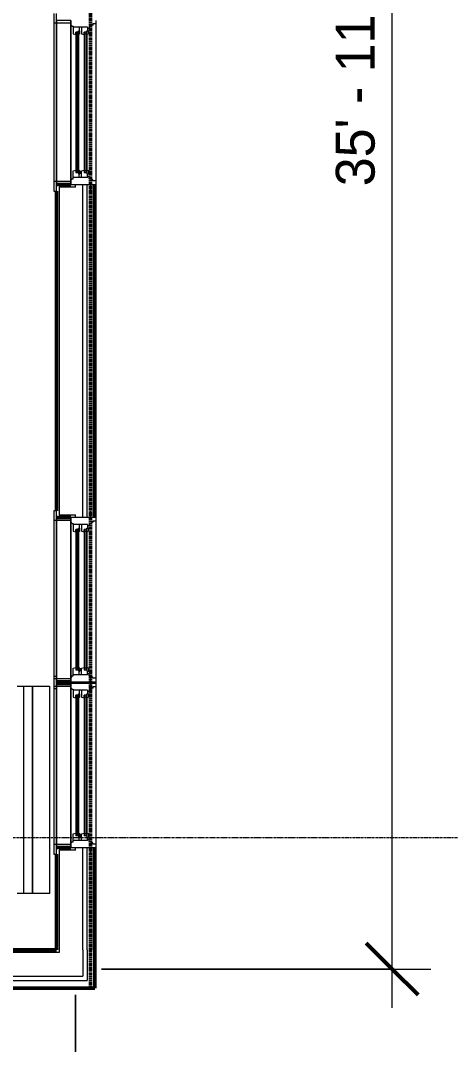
# Model space of a CAD drawing. Header units: inches. Extents: x -4217 to -1814, y 9706 to 12425.
# Drawn here: x -2085.1 to -1985.5, y 11234.3 to 11471.6 of the extents above; entities that cross this region are included whole.
import ezdxf

# ---------------------------------------------------------------- set-up
doc = ezdxf.new("R2010")
doc.units = ezdxf.units.IN
doc.header["$MEASUREMENT"] = 0
doc.linetypes.add('Dash 1_16_', pattern=[0.125, 0.0625, -0.0625])
doc.linetypes.add('Grid Line 1_2_', pattern=[0.875, 0.5, -0.125, 0.125, -0.125])
for name, color, linetype, lineweight in [('A-ANNO-DIMS', 211, 'Continuous', 9), ('A-ANNO-DIMS-96', 211, 'Continuous', 9), ('A-GLAZ-1', 250, 'Continuous', 9), ('A-GLAZ-2', 90, 'Continuous', 20), ('A-WALL-3', 10, 'Continuous', 50), ('A-WALL-4', 50, 'Continuous', 13), ('C-PROP-LINE-2', 91, 'Dash 1_16_', 50), ('I-FURN', 30, 'Continuous', 9), ('I-FURN-1', 250, 'Continuous', 9), ('S-GRID-1', 1, 'Grid Line 1_2_', 9)]:
    doc.layers.add(name, color=color, linetype=linetype, lineweight=lineweight)
doc.styles.add('Century Gothic', font='ufonts.com_century-gothic.ttf', dxfattribs={"height": 9})
doc.dimstyles.new('OD__1_8__Tol__', dxfattribs={"dimscale": 12, "dimtxt": 9.397514, "dimasz": 1, "dimexe": 0.75, "dimexo": 0.5, "dimgap": 0.125, "dimtad": 1, "dimdec": 3, "dimrnd": 0.125, "dimzin": 3, "dimdsep": 46, "dimlunit": 4, "dimtxsty": 'Century Gothic', "dimblk1": 'OBLIQUE', "dimblk2": 'OBLIQUE', "dimsah": 1, "dimcen": 0.09, "dimdle": 0.75, "dimazin": 0, "dimtfac": 1, "dimtdec": 4, "dimtix": 1, "dimtmove": 0, "dimatfit": 3, "dimfxl": 1, "dimtvp": 1, "dimtfill": 1, "dimfrac": 2, "dimtolj": 1, "dimtzin": 0, "dimarcsym": 2})

# ---------------------------------------------------------------- blocks, each defined once
blk = doc.blocks.new('DIMBLOCK8-FLOOR PLAN - 3RD FLOOR')
at = {"layer": 'A-ANNO-DIMS-96'}
for p, q in [((-2714.72, 11249.64), (-2714.72, 11113.58)), ((-2714.72, 11122.58), (-2714.72, 11249.64)), ((-2072.36, 11245.83), (-2072.36, 11113.58)), ((-2072.36, 11122.58), (-2072.36, 11245.83)), ((-2714.72, 11122.58), (-2063.36, 11122.58))]:
    blk.add_line(p, q, dxfattribs=at)
at = {"layer": 'A-ANNO-DIMS-96', "lineweight": 50}
for p, q in [((-2714.72, 11122.58), (-2708.72, 11128.58)), ((-2072.36, 11122.58), (-2066.36, 11128.58)), ((-2714.72, 11122.58), (-2720.72, 11116.58)), ((-2072.36, 11122.58), (-2078.36, 11116.58))]:
    blk.add_line(p, q, dxfattribs=at)
at = {"layer": 'A-ANNO-DIMS-96', "color": 0, "insert": (-2424.27, 11135.62), "char_height": 9, "width": 73.7481, "attachment_point": 1, "line_spacing_factor": 0.984502, "style": 'Century Gothic', "bg_fill": 3, "box_fill_scale": 1.25, "bg_fill_color": 256, "bg_fill_true_color": 13158600, "bg_fill_transparency": 0}
blk.add_mtext('53\' - 6 3/8"', dxfattribs=at)
blk = doc.blocks.new('_Oblique')
at = {"color": 0, "linetype": 'ByBlock', "lineweight": -2}
blk.add_line((-0.5, -0.5), (0.5, 0.5), dxfattribs=at)
blk = doc.blocks.new('DIMBLOCK29-FLOOR PLAN - 3RD FLOOR')
at = {"layer": 'A-ANNO-DIMS-96', "lineweight": 50}
for p, q in [((-1999.05, 11682.99), (-2005.05, 11688.99)), ((-1999.05, 11682.99), (-1993.05, 11676.99)), ((-1999.05, 11251.83), (-2005.05, 11257.83)), ((-1999.05, 11251.83), (-1993.05, 11245.83))]:
    blk.add_line(p, q, dxfattribs=at)
at = {"layer": 'A-ANNO-DIMS-96'}
for p, q in [((-2070.17, 11682.99), (-1990.05, 11682.99)), ((-1999.05, 11682.99), (-2070.17, 11682.99)), ((-1999.05, 11242.83), (-1999.05, 11682.99)), ((-2066.36, 11251.83), (-1990.05, 11251.83)), ((-1999.05, 11251.83), (-2066.36, 11251.83))]:
    blk.add_line(p, q, dxfattribs=at)
at = {"layer": 'A-ANNO-DIMS-96', "color": 0, "insert": (-2012.09, 11433.17), "char_height": 9, "width": 82.1611, "attachment_point": 1, "rotation": 90, "line_spacing_factor": 0.984502, "style": 'Century Gothic', "bg_fill": 3, "box_fill_scale": 1.25, "bg_fill_color": 256, "bg_fill_true_color": 13158600, "bg_fill_transparency": 0}
blk.add_mtext('35\' - 11 1/8"', dxfattribs=at)

msp = doc.modelspace()

# ---------------------------------------------------------------- linework, layer by layer
at = {"layer": 'A-GLAZ-1'}
for p, q in [((-2077.42374, 11473.16361), (-2077.42374, 11432.01518)), ((-2077.42374, 11357.96361), (-2077.42374, 11316.81518)), ((-2077.42374, 11319.56361), (-2077.42374, 11278.41518))]:
    msp.add_line(p, q, dxfattribs=at)
at = {"layer": 'I-FURN'}
for p, q in [((-2085.86049, 11317.3394), (-2082.36049, 11317.3394)), ((-2084.36049, 11269.3394), (-2084.36049, 11317.3394)), ((-2082.36049, 11269.3394), (-2082.36049, 11317.3394)), ((-2082.36049, 11317.3394), (-2082.36049, 11269.3394)), ((-2082.36049, 11269.3394), (-2085.86049, 11269.3394))]:
    msp.add_line(p, q, dxfattribs=at)
at = {"layer": 'I-FURN-1'}
for p, q in [((-2082.36049, 11317.3394), (-2078.36049, 11317.3394)), ((-2078.36049, 11317.3394), (-2078.36049, 11269.3394)), ((-2078.36049, 11269.3394), (-2082.36049, 11269.3394))]:
    msp.add_line(p, q, dxfattribs=at)

# ---------------------------------------------------------------- dimensions: what is measured, and where the dimension line sits
at = {"layer": 'A-ANNO-DIMS'}
dim = msp.add_linear_dim(base=(-2072.3612366797, 11122.5792649421), p1=(-2714.7237366793, 11255.6393961105), p2=(-2072.3612366797, 11251.8268961105), dimstyle='OD__1_8__Tol__', override={"dimpost": '<>', "dimfxl": 642.373814}, dxfattribs=at)
dim.commit()
dim.dimension.update_dxf_attribs({"geometry": 'DIMBLOCK8-FLOOR PLAN - 3RD FLOOR', "text_midpoint": (-2393.5424866795, 11129.3042819759)})

# ---------------------------------------------------------------- next in the draw order: dimensions: what is measured, and where the dimension line sits
dim = msp.add_linear_dim(base=(-1999.0536274284, 11682.9893961106), p1=(-2072.3612366797, 11251.8268961105), p2=(-2076.1737366793, 11682.9893961106), angle=90, dimstyle='OD__1_8__Tol__', override={"dimpost": '<>', "dimfxl": 431.179355}, dxfattribs=at)
dim.commit()
dim.dimension.update_dxf_attribs({"geometry": 'DIMBLOCK29-FLOOR PLAN - 3RD FLOOR', "text_midpoint": (-2005.7786444623, 11467.4081461106)})

# ---------------------------------------------------------------- next in the draw order: linework, layer by layer
at = {"layer": 'A-GLAZ-1'}
for p, q in [((-2076.79874, 11432.01518), (-2076.79874, 11473.16361)), ((-2076.79874, 11470.91361), (-2077.42374, 11470.91361)), ((-2073.42374, 11471.53861), (-2076.79874, 11471.53861)), ((-2076.79874, 11471.53861), (-2076.79874, 11433.64018)), ((-2073.42374, 11470.91361), (-2076.79874, 11470.91361)), ((-2073.42374, 11433.64018), (-2073.42374, 11471.53861)), ((-2072.29874, 11468.28861), (-2072.29874, 11436.89018)), ((-2072.17374, 11468.88236), (-2072.17374, 11468.28861)), ((-2071.79874, 11468.41361), (-2072.17374, 11468.41361)), ((-2072.17374, 11468.28861), (-2072.17374, 11436.89018)), ((-2071.79874, 11468.88236), (-2071.79874, 11468.28861)), ((-2071.79874, 11468.28861), (-2071.79874, 11436.89018)), ((-2071.67374, 11468.28861), (-2071.67374, 11436.89018)), ((-2070.36124, 11468.28861), (-2070.36124, 11436.89018)), ((-2070.23624, 11468.88236), (-2070.23624, 11468.28861)), ((-2069.86124, 11468.41361), (-2070.23624, 11468.41361)), ((-2070.23624, 11468.28861), (-2070.23624, 11436.89018)), ((-2069.86124, 11468.88236), (-2069.86124, 11468.28861)), ((-2069.86124, 11468.28861), (-2069.86124, 11436.89018)), ((-2069.73624, 11468.28861), (-2069.73624, 11436.89018)), ((-2072.17374, 11436.29643), (-2072.17374, 11436.89018)), ((-2071.79874, 11436.76518), (-2072.17374, 11436.76518)), ((-2071.79874, 11436.29643), (-2071.79874, 11436.89018)), ((-2070.23624, 11436.29643), (-2070.23624, 11436.89018)), ((-2069.86124, 11436.76518), (-2070.23624, 11436.76518)), ((-2069.86124, 11436.29643), (-2069.86124, 11436.89018)), ((-2076.79874, 11434.26518), (-2077.42374, 11434.26518)), ((-2077.42374, 11432.01518), (-2076.79874, 11432.01518)), ((-2073.42374, 11434.26518), (-2076.79874, 11434.26518)), ((-2076.79874, 11433.64018), (-2073.42374, 11433.64018)), ((-2076.79874, 11357.96361), (-2077.42374, 11357.96361)), ((-2076.79874, 11316.81518), (-2076.79874, 11357.96361)), ((-2073.42374, 11356.33861), (-2076.79874, 11356.33861)), ((-2076.79874, 11356.33861), (-2076.79874, 11318.44018)), ((-2073.42374, 11318.44018), (-2073.42374, 11356.33861)), ((-2076.79874, 11355.71361), (-2077.42374, 11355.71361)), ((-2073.42374, 11355.71361), (-2076.79874, 11355.71361)), ((-2072.17374, 11353.68236), (-2072.17374, 11353.08861)), ((-2071.79874, 11353.68236), (-2071.79874, 11353.08861)), ((-2070.23624, 11353.68236), (-2070.23624, 11353.08861)), ((-2069.86124, 11353.68236), (-2069.86124, 11353.08861)), ((-2072.29874, 11353.08861), (-2072.29874, 11321.69018)), ((-2071.79874, 11353.21361), (-2072.17374, 11353.21361)), ((-2072.17374, 11353.08861), (-2072.17374, 11321.69018)), ((-2071.79874, 11353.08861), (-2071.79874, 11321.69018)), ((-2071.67374, 11353.08861), (-2071.67374, 11321.69018)), ((-2070.36124, 11353.08861), (-2070.36124, 11321.69018)), ((-2069.86124, 11353.21361), (-2070.23624, 11353.21361)), ((-2070.23624, 11353.08861), (-2070.23624, 11321.69018)), ((-2069.86124, 11353.08861), (-2069.86124, 11321.69018)), ((-2069.73624, 11353.08861), (-2069.73624, 11321.69018)), ((-2072.17374, 11321.09643), (-2072.17374, 11321.69018)), ((-2071.79874, 11321.56518), (-2072.17374, 11321.56518)), ((-2071.79874, 11321.09643), (-2071.79874, 11321.69018)), ((-2070.23624, 11321.09643), (-2070.23624, 11321.69018)), ((-2069.86124, 11321.56518), (-2070.23624, 11321.56518)), ((-2069.86124, 11321.09643), (-2069.86124, 11321.69018)), ((-2076.79874, 11319.56361), (-2077.42374, 11319.56361)), ((-2076.79874, 11319.06518), (-2077.42374, 11319.06518)), ((-2076.79874, 11278.41518), (-2076.79874, 11319.56361)), ((-2073.42374, 11319.06518), (-2076.79874, 11319.06518)), ((-2076.79874, 11318.44018), (-2073.42374, 11318.44018)), ((-2076.79874, 11317.31361), (-2077.42374, 11317.31361)), ((-2077.42374, 11316.81518), (-2076.79874, 11316.81518)), ((-2073.42374, 11317.93861), (-2076.79874, 11317.93861)), ((-2076.79874, 11317.93861), (-2076.79874, 11280.04018)), ((-2073.42374, 11317.31361), (-2076.79874, 11317.31361)), ((-2073.42374, 11280.04018), (-2073.42374, 11317.93861)), ((-2072.29874, 11314.68861), (-2072.29874, 11283.29018)), ((-2072.17374, 11315.28236), (-2072.17374, 11314.68861)), ((-2071.79874, 11314.81361), (-2072.17374, 11314.81361)), ((-2072.17374, 11314.68861), (-2072.17374, 11283.29018)), ((-2071.79874, 11315.28236), (-2071.79874, 11314.68861)), ((-2071.79874, 11314.68861), (-2071.79874, 11283.29018)), ((-2071.67374, 11314.68861), (-2071.67374, 11283.29018)), ((-2070.36124, 11314.68861), (-2070.36124, 11283.29018)), ((-2070.23624, 11315.28236), (-2070.23624, 11314.68861)), ((-2069.86124, 11314.81361), (-2070.23624, 11314.81361)), ((-2070.23624, 11314.68861), (-2070.23624, 11283.29018)), ((-2069.86124, 11315.28236), (-2069.86124, 11314.68861)), ((-2069.86124, 11314.68861), (-2069.86124, 11283.29018)), ((-2069.73624, 11314.68861), (-2069.73624, 11283.29018)), ((-2072.17374, 11282.69643), (-2072.17374, 11283.29018)), ((-2071.79874, 11283.16518), (-2072.17374, 11283.16518)), ((-2071.79874, 11282.69643), (-2071.79874, 11283.29018)), ((-2070.23624, 11282.69643), (-2070.23624, 11283.29018)), ((-2069.86124, 11283.16518), (-2070.23624, 11283.16518)), ((-2069.86124, 11282.69643), (-2069.86124, 11283.29018)), ((-2076.79874, 11280.66518), (-2077.42374, 11280.66518)), ((-2073.42374, 11280.66518), (-2076.79874, 11280.66518)), ((-2077.42374, 11278.41518), (-2076.79874, 11278.41518)), ((-2076.79874, 11280.04018), (-2073.42374, 11280.04018))]:
    msp.add_line(p, q, dxfattribs=at)
at = {"layer": 'A-GLAZ-2'}
for p, q in [((-2073.42374, 11471.60111), (-2073.42374, 11433.57768)), ((-2073.14358, 11470.25736), (-2073.42374, 11470.59125)), ((-2073.14358, 11470.25736), (-2072.92374, 11470.25736)), ((-2072.92374, 11470.25736), (-2072.92374, 11468.44486)), ((-2069.61124, 11470.00736), (-2072.92374, 11470.00736)), ((-2071.54874, 11470.00736), (-2071.54874, 11469.16361)), ((-2070.98624, 11470.00736), (-2070.98624, 11468.44486)), ((-2069.61124, 11470.00736), (-2069.61124, 11469.16361)), ((-2068.36124, 11470.51393), (-2069.17374, 11470.19486)), ((-2069.17374, 11470.19486), (-2069.17374, 11469.72611)), ((-2068.36124, 11470.78861), (-2068.36124, 11470.51393)), ((-2067.54874, 11470.78861), (-2068.36124, 11470.78861)), ((-2067.54874, 11433.57768), (-2067.54874, 11471.60111)), ((-2072.92374, 11468.44486), (-2072.29874, 11468.28861)), ((-2071.67374, 11468.88236), (-2072.29874, 11468.88236)), ((-2072.29874, 11468.28861), (-2072.29874, 11468.88236)), ((-2071.67374, 11469.16361), (-2071.32999, 11469.16361)), ((-2071.67374, 11468.29174), (-2071.67374, 11469.16361)), ((-2071.32999, 11468.44486), (-2071.67374, 11468.29174)), ((-2071.32999, 11468.44486), (-2071.32999, 11469.16361)), ((-2070.98624, 11468.44486), (-2070.36124, 11468.28861)), ((-2069.73624, 11468.88236), (-2070.36124, 11468.88236)), ((-2070.36124, 11468.28861), (-2070.36124, 11468.88236)), ((-2069.73624, 11469.16361), (-2069.39249, 11469.16361)), ((-2069.73624, 11468.29174), (-2069.73624, 11469.16361)), ((-2069.39249, 11468.44486), (-2069.73624, 11468.29174)), ((-2069.17374, 11469.72611), (-2069.61124, 11469.72611)), ((-2069.39249, 11468.44486), (-2069.39249, 11469.16361)), ((-2072.92374, 11436.73393), (-2072.29874, 11436.89018)), ((-2072.92374, 11434.92143), (-2072.92374, 11436.73393)), ((-2072.29874, 11436.89018), (-2072.29874, 11436.29643)), ((-2071.32999, 11436.73393), (-2071.67374, 11436.88705)), ((-2071.67374, 11436.88705), (-2071.67374, 11436.01518)), ((-2071.32999, 11436.73393), (-2071.32999, 11436.01518)), ((-2070.98624, 11436.73393), (-2070.36124, 11436.89018)), ((-2070.98624, 11435.17143), (-2070.98624, 11436.73393)), ((-2070.36124, 11436.89018), (-2070.36124, 11436.29643)), ((-2069.39249, 11436.73393), (-2069.73624, 11436.88705)), ((-2069.73624, 11436.88705), (-2069.73624, 11436.01518)), ((-2069.39249, 11436.73393), (-2069.39249, 11436.01518)), ((-2073.14358, 11434.92143), (-2073.42374, 11434.58755)), ((-2073.14358, 11434.92143), (-2072.92374, 11434.92143)), ((-2069.61124, 11435.17143), (-2072.92374, 11435.17143)), ((-2071.67374, 11436.29643), (-2072.29874, 11436.29643)), ((-2071.67374, 11436.01518), (-2071.32999, 11436.01518)), ((-2071.54874, 11435.17143), (-2071.54874, 11436.01518)), ((-2069.73624, 11436.29643), (-2070.36124, 11436.29643)), ((-2069.73624, 11436.01518), (-2069.39249, 11436.01518)), ((-2069.61124, 11435.17143), (-2069.61124, 11436.01518)), ((-2069.17374, 11435.45268), (-2069.61124, 11435.45268)), ((-2069.17374, 11434.98393), (-2069.17374, 11435.45268)), ((-2068.36124, 11434.66486), (-2069.17374, 11434.98393)), ((-2068.36124, 11434.39018), (-2068.36124, 11434.66486)), ((-2067.54874, 11434.39018), (-2068.36124, 11434.39018)), ((-2073.42374, 11433.57768), (-2067.54874, 11433.57768)), ((-2068.92374, 11433.57768), (-2068.92374, 11432.07768)), ((-2067.54874, 11356.40111), (-2073.42374, 11356.40111)), ((-2073.42374, 11356.40111), (-2073.42374, 11318.37768)), ((-2068.92374, 11356.40111), (-2068.92374, 11357.90111)), ((-2067.54874, 11318.37768), (-2067.54874, 11356.40111)), ((-2073.14358, 11355.05736), (-2073.42374, 11355.39125)), ((-2073.14358, 11355.05736), (-2072.92374, 11355.05736)), ((-2072.92374, 11355.05736), (-2072.92374, 11353.24486)), ((-2069.61124, 11354.80736), (-2072.92374, 11354.80736)), ((-2071.67374, 11353.68236), (-2072.29874, 11353.68236)), ((-2072.29874, 11353.08861), (-2072.29874, 11353.68236)), ((-2071.67374, 11353.96361), (-2071.32999, 11353.96361)), ((-2071.67374, 11353.09174), (-2071.67374, 11353.96361)), ((-2071.54874, 11354.80736), (-2071.54874, 11353.96361)), ((-2071.32999, 11353.24486), (-2071.32999, 11353.96361)), ((-2070.98624, 11354.80736), (-2070.98624, 11353.24486)), ((-2069.73624, 11353.68236), (-2070.36124, 11353.68236)), ((-2070.36124, 11353.08861), (-2070.36124, 11353.68236)), ((-2069.73624, 11353.96361), (-2069.39249, 11353.96361)), ((-2069.73624, 11353.09174), (-2069.73624, 11353.96361)), ((-2069.61124, 11354.80736), (-2069.61124, 11353.96361)), ((-2069.17374, 11354.52611), (-2069.61124, 11354.52611)), ((-2069.39249, 11353.24486), (-2069.39249, 11353.96361)), ((-2068.36124, 11355.31393), (-2069.17374, 11354.99486)), ((-2069.17374, 11354.99486), (-2069.17374, 11354.52611)), ((-2068.36124, 11355.58861), (-2068.36124, 11355.31393)), ((-2067.54874, 11355.58861), (-2068.36124, 11355.58861)), ((-2072.92374, 11353.24486), (-2072.29874, 11353.08861)), ((-2071.32999, 11353.24486), (-2071.67374, 11353.09174)), ((-2070.98624, 11353.24486), (-2070.36124, 11353.08861)), ((-2069.39249, 11353.24486), (-2069.73624, 11353.09174)), ((-2072.92374, 11321.53393), (-2072.29874, 11321.69018)), ((-2072.92374, 11319.72143), (-2072.92374, 11321.53393)), ((-2072.29874, 11321.69018), (-2072.29874, 11321.09643)), ((-2071.67374, 11321.09643), (-2072.29874, 11321.09643)), ((-2071.32999, 11321.53393), (-2071.67374, 11321.68705)), ((-2071.67374, 11321.68705), (-2071.67374, 11320.81518)), ((-2071.67374, 11320.81518), (-2071.32999, 11320.81518)), ((-2071.54874, 11319.97143), (-2071.54874, 11320.81518)), ((-2071.32999, 11321.53393), (-2071.32999, 11320.81518)), ((-2070.98624, 11321.53393), (-2070.36124, 11321.69018)), ((-2070.98624, 11319.97143), (-2070.98624, 11321.53393)), ((-2070.36124, 11321.69018), (-2070.36124, 11321.09643)), ((-2069.73624, 11321.09643), (-2070.36124, 11321.09643)), ((-2069.39249, 11321.53393), (-2069.73624, 11321.68705)), ((-2069.73624, 11321.68705), (-2069.73624, 11320.81518)), ((-2069.73624, 11320.81518), (-2069.39249, 11320.81518)), ((-2069.61124, 11319.97143), (-2069.61124, 11320.81518)), ((-2069.39249, 11321.53393), (-2069.39249, 11320.81518)), ((-2073.14358, 11319.72143), (-2073.42374, 11319.38755)), ((-2073.42374, 11318.37768), (-2067.54874, 11318.37768)), ((-2073.14358, 11319.72143), (-2072.92374, 11319.72143)), ((-2069.61124, 11319.97143), (-2072.92374, 11319.97143)), ((-2069.17374, 11320.25268), (-2069.61124, 11320.25268)), ((-2069.17374, 11319.78393), (-2069.17374, 11320.25268)), ((-2068.36124, 11319.46486), (-2069.17374, 11319.78393)), ((-2068.92374, 11318.00111), (-2068.92374, 11319.50111)), ((-2068.92374, 11318.37768), (-2068.92374, 11316.87768)), ((-2068.36124, 11319.19018), (-2068.36124, 11319.46486)), ((-2067.54874, 11319.19018), (-2068.36124, 11319.19018)), ((-2067.54874, 11318.00111), (-2073.42374, 11318.00111)), ((-2073.42374, 11318.00111), (-2073.42374, 11279.97768)), ((-2073.14358, 11316.65736), (-2073.42374, 11316.99125)), ((-2073.14358, 11316.65736), (-2072.92374, 11316.65736)), ((-2072.92374, 11316.65736), (-2072.92374, 11314.84486)), ((-2069.61124, 11316.40736), (-2072.92374, 11316.40736)), ((-2071.54874, 11316.40736), (-2071.54874, 11315.56361)), ((-2070.98624, 11316.40736), (-2070.98624, 11314.84486)), ((-2069.61124, 11316.40736), (-2069.61124, 11315.56361)), ((-2069.17374, 11316.12611), (-2069.61124, 11316.12611)), ((-2068.36124, 11316.91393), (-2069.17374, 11316.59486)), ((-2069.17374, 11316.59486), (-2069.17374, 11316.12611)), ((-2068.36124, 11317.18861), (-2068.36124, 11316.91393)), ((-2067.54874, 11317.18861), (-2068.36124, 11317.18861)), ((-2067.54874, 11279.97768), (-2067.54874, 11318.00111)), ((-2072.92374, 11314.84486), (-2072.29874, 11314.68861)), ((-2071.67374, 11315.28236), (-2072.29874, 11315.28236)), ((-2072.29874, 11314.68861), (-2072.29874, 11315.28236)), ((-2071.67374, 11315.56361), (-2071.32999, 11315.56361)), ((-2071.67374, 11314.69174), (-2071.67374, 11315.56361)), ((-2071.32999, 11314.84486), (-2071.67374, 11314.69174)), ((-2071.32999, 11314.84486), (-2071.32999, 11315.56361)), ((-2070.98624, 11314.84486), (-2070.36124, 11314.68861)), ((-2069.73624, 11315.28236), (-2070.36124, 11315.28236)), ((-2070.36124, 11314.68861), (-2070.36124, 11315.28236)), ((-2069.73624, 11315.56361), (-2069.39249, 11315.56361)), ((-2069.73624, 11314.69174), (-2069.73624, 11315.56361)), ((-2069.39249, 11314.84486), (-2069.73624, 11314.69174)), ((-2069.39249, 11314.84486), (-2069.39249, 11315.56361)), ((-2072.92374, 11283.13393), (-2072.29874, 11283.29018)), ((-2072.92374, 11281.32143), (-2072.92374, 11283.13393)), ((-2072.29874, 11283.29018), (-2072.29874, 11282.69643)), ((-2071.67374, 11282.69643), (-2072.29874, 11282.69643)), ((-2071.32999, 11283.13393), (-2071.67374, 11283.28705)), ((-2071.67374, 11283.28705), (-2071.67374, 11282.41518)), ((-2071.32999, 11283.13393), (-2071.32999, 11282.41518)), ((-2070.98624, 11283.13393), (-2070.36124, 11283.29018)), ((-2070.98624, 11281.57143), (-2070.98624, 11283.13393)), ((-2070.36124, 11283.29018), (-2070.36124, 11282.69643)), ((-2069.73624, 11282.69643), (-2070.36124, 11282.69643)), ((-2069.39249, 11283.13393), (-2069.73624, 11283.28705)), ((-2069.73624, 11283.28705), (-2069.73624, 11282.41518)), ((-2069.39249, 11283.13393), (-2069.39249, 11282.41518)), ((-2073.14358, 11281.32143), (-2073.42374, 11280.98755)), ((-2073.14358, 11281.32143), (-2072.92374, 11281.32143)), ((-2069.61124, 11281.57143), (-2072.92374, 11281.57143)), ((-2071.67374, 11282.41518), (-2071.32999, 11282.41518)), ((-2071.54874, 11281.57143), (-2071.54874, 11282.41518)), ((-2069.73624, 11282.41518), (-2069.39249, 11282.41518)), ((-2069.61124, 11281.57143), (-2069.61124, 11282.41518)), ((-2069.17374, 11281.85268), (-2069.61124, 11281.85268)), ((-2069.17374, 11281.38393), (-2069.17374, 11281.85268)), ((-2068.36124, 11281.06486), (-2069.17374, 11281.38393)), ((-2068.36124, 11280.79018), (-2068.36124, 11281.06486)), ((-2067.54874, 11280.79018), (-2068.36124, 11280.79018)), ((-2073.42374, 11279.97768), (-2067.54874, 11279.97768)), ((-2068.92374, 11279.97768), (-2068.92374, 11278.47768))]:
    msp.add_line(p, q, dxfattribs=at)
at = {"layer": 'A-WALL-3'}
for p, q in [((-2073.42374, 11433.57768), (-2076.79874, 11433.57768)), ((-2076.79874, 11432.01518), (-2076.79874, 11357.96361)), ((-2067.92374, 11356.40111), (-2067.92374, 11433.57768)), ((-2076.79874, 11356.40111), (-2073.42374, 11356.40111)), ((-2073.42374, 11318.37768), (-2076.79874, 11318.37768)), ((-2067.92374, 11318.00111), (-2067.92374, 11318.37768)), ((-2076.79874, 11318.00111), (-2073.42374, 11318.00111)), ((-2073.42374, 11279.97768), (-2076.79874, 11279.97768)), ((-2076.79874, 11278.41518), (-2076.79874, 11256.2644)), ((-2067.92374, 11256.2644), (-2067.92374, 11279.97768)), ((-2076.79874, 11256.2644), (-2098.94952, 11256.2644)), ((-2067.92374, 11247.6394), (-2067.92374, 11256.2644)), ((-2100.51202, 11247.3894), (-2067.92374, 11247.3894)), ((-2067.92374, 11247.3894), (-2067.92374, 11247.6394))]:
    msp.add_line(p, q, dxfattribs=at)
at = {"layer": 'A-WALL-4'}
for p, q in [((-2076.17374, 11432.95268), (-2076.17374, 11357.02611)), ((-2072.36124, 11432.95268), (-2076.17374, 11432.95268)), ((-2072.36124, 11432.95268), (-2072.36124, 11433.57768)), ((-2070.67374, 11356.40111), (-2070.67374, 11433.57768)), ((-2069.67374, 11356.40111), (-2069.67374, 11433.57768)), ((-2068.17374, 11356.40111), (-2068.17374, 11433.57768)), ((-2076.17374, 11357.02611), (-2072.36124, 11357.02611)), ((-2072.36124, 11356.40111), (-2072.36124, 11357.02611)), ((-2072.36124, 11318.00111), (-2072.36124, 11318.37768)), ((-2070.67374, 11318.00111), (-2070.67374, 11318.37768)), ((-2069.67374, 11318.00111), (-2069.67374, 11318.37768)), ((-2068.17374, 11318.00111), (-2068.17374, 11318.37768)), ((-2076.17374, 11279.35268), (-2076.17374, 11256.2644)), ((-2072.36124, 11279.35268), (-2076.17374, 11279.35268)), ((-2072.36124, 11279.35268), (-2072.36124, 11279.97768)), ((-2070.67374, 11256.2644), (-2070.67374, 11279.97768)), ((-2069.67374, 11256.2644), (-2069.67374, 11279.97768)), ((-2068.17374, 11256.2644), (-2068.17374, 11279.97768)), ((-2076.17374, 11255.6394), (-2099.88702, 11255.6394)), ((-2076.17374, 11256.2644), (-2076.17374, 11255.6394)), ((-2070.67374, 11256.2644), (-2070.67374, 11255.6394)), ((-2070.67374, 11255.6394), (-2070.67374, 11250.1394)), ((-2069.67374, 11256.2644), (-2069.67374, 11250.1394)), ((-2068.17374, 11256.2644), (-2068.17374, 11249.1394)), ((-2100.51202, 11250.1394), (-2070.67374, 11250.1394)), ((-2069.67374, 11250.1394), (-2069.67374, 11249.1394)), ((-2100.51202, 11249.1394), (-2069.67374, 11249.1394)), ((-2100.51202, 11247.6394), (-2068.17374, 11247.6394)), ((-2068.17374, 11249.1394), (-2068.17374, 11247.6394))]:
    msp.add_line(p, q, dxfattribs=at)
at = {"layer": 'C-PROP-LINE-2'}
for q in [(-2068.92374, 12118.5894), (-3400.04874, 11247.3894)]:
    msp.add_line((-2068.92374, 11247.3894), q, dxfattribs=at)
at = {"layer": 'S-GRID-1'}
msp.add_line((-1814.20638, 11282.1894), (-4168.71446, 11282.1894), dxfattribs=at)

doc.saveas('drawing.dxf')
